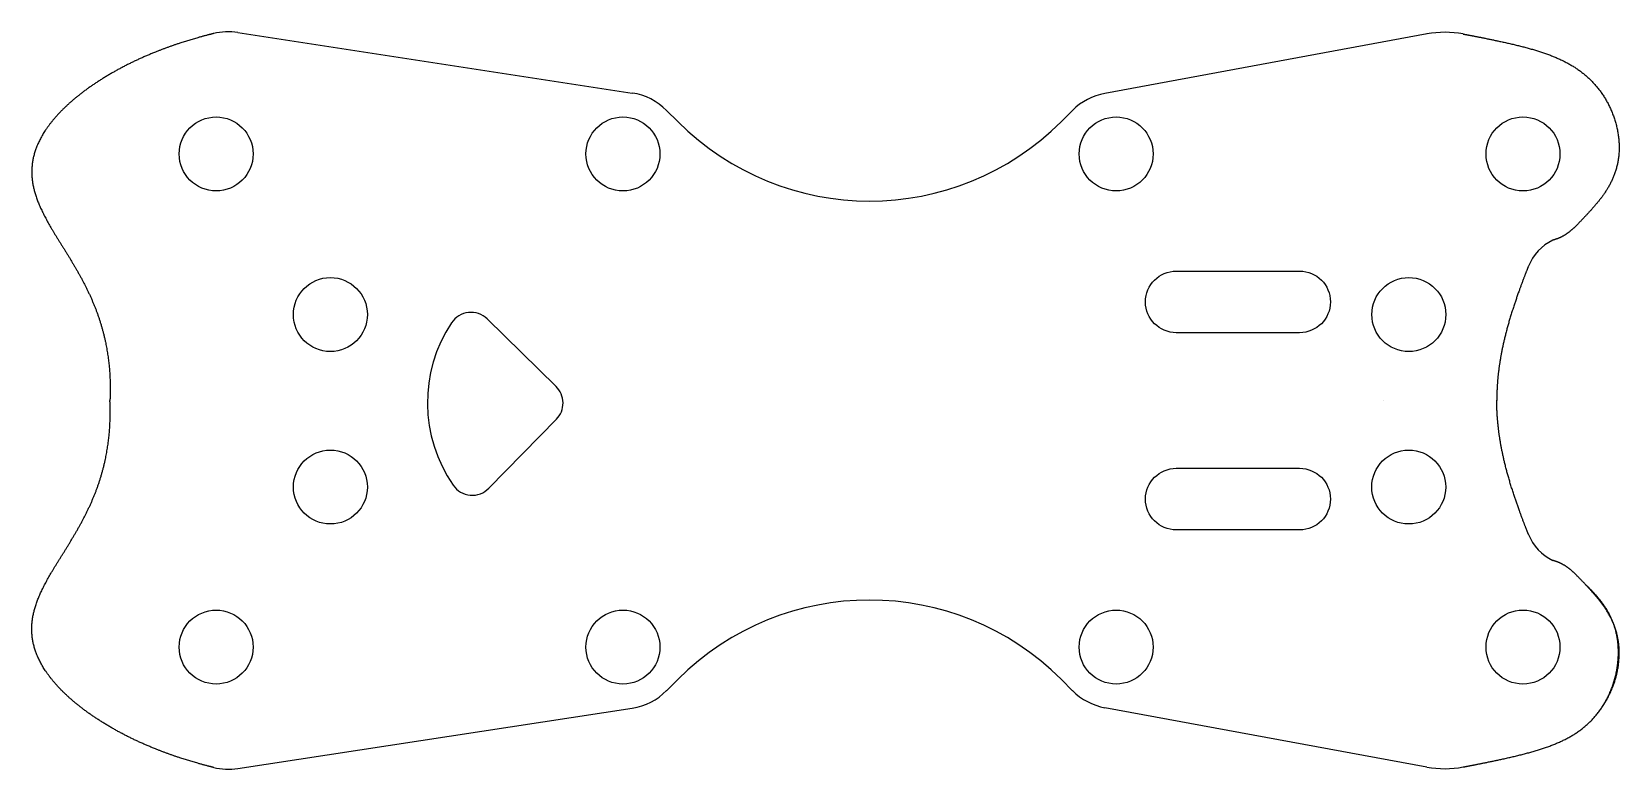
# Model space of a CAD drawing. Header units: millimetres. Extents: x -34 to 30.4, y -15 to 15.
import ezdxf

# ---------------------------------------------------------------- set-up
doc = ezdxf.new("R2010")
doc.units = ezdxf.units.MM
doc.layers.get('0').update_dxf_attribs({"linetype": 'CONTINUOUS'})

msp = doc.modelspace()

# ---------------------------------------------------------------- linework, layer by layer
for p, q in [((-25.626, 14.927), (-9.622, 12.47)), ((22.606, 14.867), (9.545, 12.457)), ((-7.779, 11.312), (-8.233, 11.767)), ((8.231, 11.767), (7.777, 11.312)), ((20.83, 0.002), (20.83, -0.002)), ((-8.233, -11.769), (-7.779, -11.315)), ((7.777, -11.315), (8.231, -11.769)), ((-25.626, -14.927), (-9.622, -12.472)), ((22.605, -14.867), (9.546, -12.46))]:
    msp.add_line(p, q)
for points in [[(12.438, 2.75, -1), (12.438, 5.25), (17.438, 5.25, -1), (17.438, 2.75)], [(-16.887, -3.436, 0.471527), (-15.439, -3.559), (-12.702, -0.763, 0.414214), (-12.716, 0.569), (-15.512, 3.306, 0.471527), (-16.957, 3.152, 0.305916)], [(12.438, -5.25, -1), (12.438, -2.75), (17.438, -2.75, -1), (17.438, -5.25)]]:
    msp.add_lwpolyline(points, format="xyb", close=True)
for centre in [(-26.501, 9.999), (-10.001, 9.999), (9.999, 9.999), (26.499, 10), (-21.869, 3.486), (21.869, 3.486), (-21.866, -3.509), (21.866, -3.509), (-26.501, -10.001), (-10.001, -10.001), (9.999, -10.001), (26.499, -10)]:
    msp.add_circle(centre, 1.5)
for centre, radius, start, end in [((-26.005, 12.456), 2.5, 81.27045, 103.77336), ((23.331, 10.933), 4, 79.40852, 100.45343), ((-10.001, 9.999), 2.5, 45, 81.27045), ((9.999, 9.999), 2.5, 100.45343, 135), ((-0.001, 19.091), 11, 225, 315), ((28.576, 4.701), 2, 115.75241, 158.18624), ((28.578, -4.688), 2, 201.84036, 244.2742), ((-0.001, -19.093), 11, 45, 135), ((-10.001, -10.001), 2.5, 278.72102, 315), ((9.999, -10.001), 2.5, 225, 259.55667), ((-26.005, -12.456), 2.5, 256.22727, 278.72102), ((23.33, -10.933), 4, 259.55667, 280.63972)]:
    msp.add_arc(centre, radius, start, end)
for points, knots in [([(-26.6, 14.884), (-26.744, 14.849), (-27.128, 14.751), (-27.742, 14.577), (-28.564, 14.304), (-29.566, 13.899), (-30.588, 13.388), (-31.529, 12.812), (-32.368, 12.173), (-33.075, 11.48), (-33.611, 10.748), (-33.939, 9.987), (-34.035, 9.211), (-33.9, 8.426), (-33.568, 7.631), (-33.099, 6.82), (-32.563, 5.983), (-32.03, 5.109), (-31.558, 4.191), (-31.182, 3.224), (-30.922, 2.206), (-30.814, 1.349), (-30.789, 0.684), (-30.797, 0.23), (-30.808, 0)], [0.0203904, 0.0203904, 0.0203904, 0.0203904, 0.0203904, 0.0203904, 0.05, 0.1, 0.15, 0.2, 0.25, 0.3, 0.35, 0.4, 0.45, 0.5, 0.55, 0.6, 0.65, 0.7, 0.75, 0.8, 0.85, 0.9, 0.95, 1, 1, 1, 1, 1, 1]), ([(24.066, 14.865), (24.182, 14.843), (24.429, 14.797), (24.805, 14.724), (25.308, 14.623), (25.93, 14.489), (26.555, 14.339), (27.16, 14.168), (27.741, 13.965), (28.291, 13.713), (28.802, 13.399), (29.265, 13.009), (29.669, 12.539), (30.001, 11.993), (30.246, 11.389), (30.39, 10.757), (30.424, 10.126), (30.343, 9.528), (30.157, 8.984), (29.89, 8.504), (29.575, 8.083), (29.249, 7.712), (28.941, 7.381), (28.659, 7.085), (28.385, 6.828), (28.145, 6.665), (27.938, 6.572), (27.786, 6.523), (27.707, 6.503)], [0.0447915, 0.0447915, 0.0447915, 0.0447915, 0.0447915, 0.0447915, 0.08, 0.12, 0.16, 0.2, 0.24, 0.28, 0.32, 0.36, 0.4, 0.44, 0.48, 0.52, 0.56, 0.6, 0.64, 0.68, 0.72, 0.76, 0.8, 0.84, 0.88, 0.92, 0.96, 1, 1, 1, 1, 1, 1]), ([(26.719, 5.444), (26.668, 5.317), (26.562, 5.047), (26.406, 4.64), (26.213, 4.103), (25.999, 3.45), (25.816, 2.807), (25.669, 2.192), (25.559, 1.605), (25.484, 1.044), (25.45, 0.615), (25.438, 0.303), (25.436, 0.1), (25.437, 0)], [0.1119937, 0.1119937, 0.1119937, 0.1119937, 0.1119937, 0.1119937, 0.2, 0.3, 0.4, 0.5, 0.6, 0.7, 0.8, 0.9, 1, 1, 1, 1, 1, 1]), ([(-26.6, -14.884), (-26.744, -14.849), (-27.128, -14.751), (-27.742, -14.577), (-28.564, -14.304), (-29.566, -13.899), (-30.588, -13.388), (-31.529, -12.812), (-32.368, -12.173), (-33.075, -11.48), (-33.611, -10.748), (-33.939, -9.987), (-34.035, -9.211), (-33.9, -8.426), (-33.568, -7.631), (-33.099, -6.82), (-32.563, -5.983), (-32.03, -5.109), (-31.558, -4.191), (-31.182, -3.224), (-30.922, -2.206), (-30.814, -1.349), (-30.789, -0.684), (-30.797, -0.23), (-30.808, 0)], [0.0203818, 0.0203818, 0.0203818, 0.0203818, 0.0203818, 0.0203818, 0.05, 0.1, 0.15, 0.2, 0.25, 0.3, 0.35, 0.4, 0.45, 0.5, 0.55, 0.6, 0.65, 0.7, 0.75, 0.8, 0.85, 0.9, 0.95, 1, 1, 1, 1, 1, 1]), ([(26.721, -5.432), (26.67, -5.305), (26.564, -5.035), (26.408, -4.628), (26.215, -4.091), (26.001, -3.438), (25.817, -2.795), (25.67, -2.18), (25.56, -1.593), (25.485, -1.033), (25.45, -0.603), (25.438, -0.292), (25.436, -0.088), (25.437, 0.012)], [0.1119937, 0.1119937, 0.1119937, 0.1119937, 0.1119937, 0.1119937, 0.2, 0.3, 0.4, 0.5, 0.6, 0.7, 0.8, 0.9, 1, 1, 1, 1, 1, 1]), ([(29.758, -12.358), (29.808, -12.283), (29.921, -12.098), (30.083, -11.789), (30.26, -11.339), (30.395, -10.742), (30.428, -10.112), (30.348, -9.514), (30.162, -8.97), (29.893, -8.49), (29.579, -8.069), (29.253, -7.699), (28.944, -7.368), (28.662, -7.072), (28.388, -6.815), (28.148, -6.652), (27.941, -6.559), (27.789, -6.51), (27.71, -6.49)], [0.4514214, 0.4514214, 0.4514214, 0.4514214, 0.4514214, 0.4514214, 0.48, 0.52, 0.56, 0.6, 0.64, 0.68, 0.72, 0.76, 0.8, 0.84, 0.88, 0.92, 0.96, 1, 1, 1, 1, 1, 1]), ([(24.069, -14.864), (24.208, -14.838), (24.489, -14.785), (24.911, -14.702), (25.47, -14.588), (26.159, -14.435), (26.837, -14.264), (27.492, -14.062), (28.116, -13.812), (28.694, -13.491), (29.211, -13.082), (29.653, -12.574), (30.003, -11.973), (30.248, -11.305), (30.378, -10.608), (30.388, -9.924), (30.28, -9.292), (30.065, -8.733), (29.767, -8.251), (29.484, -7.913), (29.258, -7.678), (29.103, -7.529), (29.026, -7.457)], [0.0294027, 0.0294027, 0.0294027, 0.0294027, 0.0294027, 0.0294027, 0.0571429, 0.0857143, 0.1142857, 0.1428571, 0.1714286, 0.2, 0.2285714, 0.2571429, 0.2857143, 0.3142857, 0.3428571, 0.3714286, 0.4, 0.4285714, 0.4571429, 0.4857143, 0.5142857, 0.5424981, 0.5424981, 0.5424981, 0.5424981, 0.5424981, 0.5424981])]:
    msp.add_open_spline(points, degree=5, knots=knots)
msp.add_open_spline([(23.789, -14.907), (23.789, -14.907), (23.789, -14.907), (23.789, -14.907), (23.789, -14.907), (23.789, -14.907)], degree=5)

doc.saveas('drawing.dxf')
